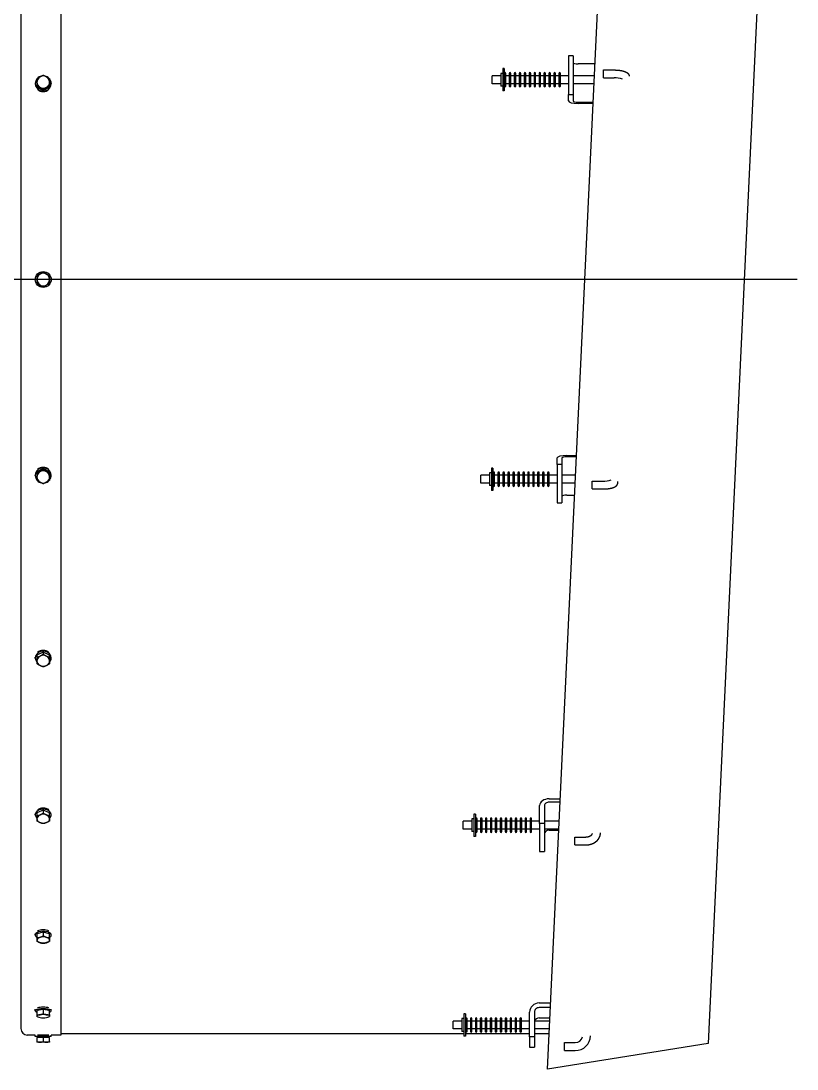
# Model space of a CAD drawing. Header units: millimetres. Extents: x -139278 to 641613, y -260926 to 217780.
# Drawn here: x 52816 to 53304, y 17061 to 17720 of the extents above; entities that cross this region are included whole.
import ezdxf

# ---------------------------------------------------------------- set-up
doc = ezdxf.new("R2010")
doc.units = ezdxf.units.MM

msp = doc.modelspace()

# ---------------------------------------------------------------- linework, layer by layer
for p, q in [((53147.181, 17060.812), (53194.002, 18053.634)), ((53293.371, 18037.895), (53248.046, 17076.787)), ((52841.049, 18032.716), (52841.049, 17082.216)), ((52816.049, 18028.716), (52816.049, 17086.216)), ((53160.289, 17698.043), (53160.289, 17673.895)), ((53163.289, 17698.043), (53160.289, 17698.043)), ((53163.289, 17698.043), (53163.289, 17673.895)), ((53119.008, 17690.159), (53119.008, 17684.944)), ((53119.899, 17690.159), (53119.008, 17690.159)), ((53119.899, 17690.159), (53119.899, 17684.944)), ((53177, 17693.126), (53166.289, 17693.126)), ((53182.315, 17684.246), (53182.315, 17689.246)), ((53182.315, 17689.246), (53189.022, 17689.246)), ((52826.049, 17683.771), (52826.049, 17681.631)), ((52826.049, 17681.631), (52826.049, 17679.305)), ((52834.049, 17683.771), (52834.049, 17681.631)), ((52834.049, 17681.631), (52834.049, 17679.305)), ((53112.254, 17683.769), (53112.254, 17685.622)), ((53117.671, 17685.622), (53112.254, 17685.622)), ((53112.254, 17680.622), (53112.254, 17683.769)), ((53117.671, 17687.122), (53117.671, 17684.158)), ((53119.008, 17687.122), (53117.671, 17687.122)), ((53117.671, 17684.158), (53117.671, 17679.122)), ((53119.008, 17684.944), (53119.008, 17676.086)), ((53119.933, 17685.622), (53119.899, 17685.622)), ((53119.899, 17684.944), (53119.899, 17676.086)), ((53119.933, 17687.122), (53119.933, 17679.122)), ((53120.933, 17679.122), (53120.933, 17687.122)), ((53123.052, 17685.622), (53120.933, 17685.622)), ((53123.052, 17687.122), (53123.052, 17679.122)), ((53124.052, 17679.122), (53124.052, 17687.122)), ((53126.17, 17685.622), (53124.052, 17685.622)), ((53126.17, 17687.122), (53126.17, 17679.122)), ((53127.17, 17679.122), (53127.17, 17687.122)), ((53129.289, 17685.622), (53127.17, 17685.622)), ((53129.289, 17687.122), (53129.289, 17679.122)), ((53130.289, 17679.122), (53130.289, 17687.122)), ((53132.407, 17685.622), (53130.289, 17685.622)), ((53132.407, 17687.122), (53132.407, 17679.122)), ((53133.407, 17679.122), (53133.407, 17687.122)), ((53135.526, 17685.622), (53133.407, 17685.622)), ((53135.526, 17687.122), (53135.526, 17679.122)), ((53136.526, 17679.122), (53136.526, 17687.122)), ((53138.644, 17685.622), (53136.526, 17685.622)), ((53138.644, 17687.122), (53138.644, 17679.122)), ((53139.644, 17679.122), (53139.644, 17687.122)), ((53141.763, 17685.622), (53139.644, 17685.622)), ((53141.763, 17687.122), (53141.763, 17679.122)), ((53142.763, 17679.122), (53142.763, 17687.122)), ((53144.882, 17685.622), (53142.763, 17685.622)), ((53144.882, 17687.122), (53144.882, 17679.122)), ((53145.882, 17679.122), (53145.882, 17687.122)), ((53148, 17685.622), (53145.882, 17685.622)), ((53148, 17687.122), (53148, 17679.122)), ((53149, 17679.122), (53149, 17687.122)), ((53151.119, 17685.622), (53149, 17685.622)), ((53151.119, 17687.122), (53151.119, 17679.122)), ((53152.119, 17679.122), (53152.119, 17687.122)), ((53154.237, 17685.622), (53152.119, 17685.622)), ((53154.237, 17687.122), (53154.237, 17679.122)), ((53155.237, 17679.122), (53155.237, 17687.122)), ((53160.289, 17685.622), (53155.237, 17685.622)), ((53176.647, 17685.622), (53163.289, 17685.622)), ((53182.315, 17684.246), (53189.022, 17684.246)), ((52825.049, 17680.725), (52825.049, 17680.469)), ((52826.049, 17678.621), (52826.049, 17679.305)), ((52826.049, 17678.621), (52830.049, 17676.392)), ((52830.049, 17676.392), (52834.049, 17678.621)), ((52830.049, 17676.392), (52830.049, 17677.076)), ((52834.049, 17678.621), (52834.049, 17679.305)), ((52835.049, 17680.725), (52835.049, 17680.469)), ((53117.671, 17680.622), (53112.254, 17680.622)), ((53119.008, 17679.122), (53117.671, 17679.122)), ((53119.899, 17676.086), (53119.008, 17676.086)), ((53119.933, 17680.622), (53119.899, 17680.622)), ((53123.052, 17680.622), (53120.933, 17680.622)), ((53126.17, 17680.622), (53124.052, 17680.622)), ((53129.289, 17680.622), (53127.17, 17680.622)), ((53132.407, 17680.622), (53130.289, 17680.622)), ((53135.526, 17680.622), (53133.407, 17680.622)), ((53138.644, 17680.622), (53136.526, 17680.622)), ((53141.763, 17680.622), (53139.644, 17680.622)), ((53144.882, 17680.622), (53142.763, 17680.622)), ((53148, 17680.622), (53145.882, 17680.622)), ((53151.119, 17680.622), (53149, 17680.622)), ((53154.237, 17680.622), (53152.119, 17680.622)), ((53160.289, 17680.622), (53155.237, 17680.622)), ((53176.411, 17680.622), (53163.289, 17680.622)), ((53160.289, 17669.754), (53160.289, 17673.895)), ((53160.289, 17673.895), (53163.289, 17673.895)), ((53163.289, 17673.895), (53163.289, 17669.754)), ((53166.289, 17668.978), (53175.862, 17668.978)), ((53175.825, 17668.201), (53166.289, 17668.201)), ((53303.993, 17557.466), (52473.729, 17557.466)), ((52826.049, 17559.777), (52830.049, 17562.086)), ((52826.049, 17559.777), (52826.049, 17557.466)), ((52826.049, 17557.466), (52826.049, 17555.154)), ((52830.049, 17562.086), (52834.049, 17559.777)), ((52834.049, 17559.777), (52834.049, 17557.466)), ((52834.049, 17557.466), (52834.049, 17555.154)), ((52826.049, 17555.154), (52830.049, 17552.846)), ((52830.049, 17552.846), (52834.049, 17555.154)), ((53153.197, 17441.036), (53153.197, 17445.177)), ((53156.197, 17445.177), (53156.197, 17441.036)), ((53159.197, 17446.73), (53165.381, 17446.73)), ((53165.344, 17445.954), (53159.197, 17445.954)), ((52830.049, 17438.54), (52826.049, 17436.31)), ((52830.049, 17438.54), (52830.049, 17437.856)), ((52834.049, 17436.31), (52830.049, 17438.54)), ((53111.916, 17438.846), (53111.916, 17429.988)), ((53112.807, 17438.846), (53111.916, 17438.846)), ((53112.807, 17438.846), (53112.807, 17429.988)), ((53153.197, 17441.036), (53153.197, 17416.888)), ((53156.197, 17441.036), (53153.197, 17441.036)), ((53156.197, 17441.036), (53156.197, 17416.888)), ((52825.049, 17434.206), (52825.049, 17434.462)), ((52826.049, 17436.31), (52826.049, 17435.626)), ((52826.049, 17435.626), (52826.049, 17433.301)), ((52826.049, 17433.301), (52826.049, 17431.16)), ((52834.049, 17435.626), (52834.049, 17436.31)), ((52834.049, 17435.626), (52834.049, 17433.301)), ((52834.049, 17433.301), (52834.049, 17431.16)), ((52835.049, 17434.206), (52835.049, 17434.462)), ((53105.162, 17431.162), (53105.162, 17434.309)), ((53110.579, 17434.309), (53105.162, 17434.309)), ((53105.162, 17429.309), (53105.162, 17431.162)), ((53110.579, 17435.809), (53110.579, 17430.774)), ((53111.916, 17435.809), (53110.579, 17435.809)), ((53112.841, 17434.309), (53112.807, 17434.309)), ((53112.841, 17435.809), (53112.841, 17427.809)), ((53113.841, 17427.809), (53113.841, 17435.809)), ((53115.96, 17434.309), (53113.841, 17434.309)), ((53115.96, 17435.809), (53115.96, 17427.809)), ((53116.96, 17427.809), (53116.96, 17435.809)), ((53119.078, 17434.309), (53116.96, 17434.309)), ((53119.078, 17435.809), (53119.078, 17427.809)), ((53120.078, 17427.809), (53120.078, 17435.809)), ((53122.197, 17434.309), (53120.078, 17434.309)), ((53122.197, 17435.809), (53122.197, 17427.809)), ((53123.197, 17427.809), (53123.197, 17435.809)), ((53125.315, 17434.309), (53123.197, 17434.309)), ((53125.315, 17435.809), (53125.315, 17427.809)), ((53126.315, 17427.809), (53126.315, 17435.809)), ((53128.434, 17434.309), (53126.315, 17434.309)), ((53128.434, 17435.809), (53128.434, 17427.809)), ((53129.434, 17427.809), (53129.434, 17435.809)), ((53131.552, 17434.309), (53129.434, 17434.309)), ((53131.552, 17435.809), (53131.552, 17427.809)), ((53132.552, 17427.809), (53132.552, 17435.809)), ((53134.671, 17434.309), (53132.552, 17434.309)), ((53134.671, 17435.809), (53134.671, 17427.809)), ((53135.671, 17427.809), (53135.671, 17435.809)), ((53137.79, 17434.309), (53135.671, 17434.309)), ((53137.79, 17435.809), (53137.79, 17427.809)), ((53138.79, 17427.809), (53138.79, 17435.809)), ((53140.908, 17434.309), (53138.79, 17434.309)), ((53140.908, 17435.809), (53140.908, 17427.809)), ((53141.908, 17427.809), (53141.908, 17435.809)), ((53144.027, 17434.309), (53141.908, 17434.309)), ((53144.027, 17435.809), (53144.027, 17427.809)), ((53145.027, 17427.809), (53145.027, 17435.809)), ((53147.145, 17434.309), (53145.027, 17434.309)), ((53147.145, 17435.809), (53147.145, 17427.809)), ((53148.145, 17427.809), (53148.145, 17435.809)), ((53153.197, 17434.309), (53148.145, 17434.309)), ((53164.795, 17434.309), (53156.197, 17434.309)), ((53110.579, 17429.309), (53105.162, 17429.309)), ((53110.579, 17430.774), (53110.579, 17427.809)), ((53111.916, 17427.809), (53110.579, 17427.809)), ((53111.916, 17429.988), (53111.916, 17424.772)), ((53112.807, 17424.772), (53111.916, 17424.772)), ((53112.807, 17429.988), (53112.807, 17424.772)), ((53112.841, 17429.309), (53112.807, 17429.309)), ((53115.96, 17429.309), (53113.841, 17429.309)), ((53119.078, 17429.309), (53116.96, 17429.309)), ((53122.197, 17429.309), (53120.078, 17429.309)), ((53125.315, 17429.309), (53123.197, 17429.309)), ((53128.434, 17429.309), (53126.315, 17429.309)), ((53131.552, 17429.309), (53129.434, 17429.309)), ((53134.671, 17429.309), (53132.552, 17429.309)), ((53137.79, 17429.309), (53135.671, 17429.309)), ((53140.908, 17429.309), (53138.79, 17429.309)), ((53144.027, 17429.309), (53141.908, 17429.309)), ((53147.145, 17429.309), (53145.027, 17429.309)), ((53153.197, 17429.309), (53148.145, 17429.309)), ((53164.559, 17429.309), (53156.197, 17429.309)), ((53175.223, 17425.686), (53175.223, 17430.686)), ((53175.223, 17430.686), (53181.93, 17430.686)), ((53175.223, 17425.686), (53181.93, 17425.686)), ((53159.197, 17421.806), (53164.205, 17421.806)), ((53153.197, 17416.888), (53156.197, 17416.888)), ((52825.049, 17319.347), (52825.049, 17319.841)), ((52830.049, 17323.098), (52826.049, 17321.099)), ((52826.049, 17321.099), (52826.049, 17319.778)), ((52826.049, 17319.778), (52826.049, 17317.597)), ((52830.049, 17323.098), (52830.049, 17321.777)), ((52834.049, 17321.099), (52830.049, 17323.098)), ((52834.049, 17319.778), (52834.049, 17321.099)), ((52834.049, 17319.778), (52834.049, 17317.597)), ((52835.049, 17319.347), (52835.049, 17319.841)), ((52826.049, 17317.597), (52826.049, 17315.774)), ((52834.049, 17317.597), (52834.049, 17315.774)), ((53148.165, 17230.782), (53155.197, 17230.782)), ((53155.097, 17228.661), (53148.165, 17228.661)), ((52825.049, 17220.715), (52825.049, 17221.413)), ((52830.049, 17223.628), (52826.049, 17221.996)), ((52826.049, 17221.996), (52826.049, 17220.128)), ((52826.049, 17220.128), (52826.049, 17218.24)), ((52830.049, 17223.628), (52830.049, 17221.76)), ((52834.049, 17221.996), (52830.049, 17223.628)), ((52834.049, 17220.128), (52834.049, 17221.996)), ((52834.049, 17220.128), (52834.049, 17218.24)), ((52835.049, 17220.715), (52835.049, 17221.413)), ((53100.884, 17221.202), (53100.884, 17209.19)), ((53101.775, 17221.202), (53100.884, 17221.202)), ((53101.775, 17221.202), (53101.775, 17209.19)), ((53142.165, 17215.226), (53142.165, 17226.54)), ((53145.165, 17226.54), (53145.165, 17215.226)), ((52826.049, 17218.24), (52826.049, 17216.859)), ((52834.049, 17218.24), (52834.049, 17216.859)), ((53099.547, 17216.665), (53094.13, 17216.665)), ((53094.13, 17212.398), (53094.13, 17216.665)), ((53099.547, 17218.165), (53099.547, 17211.337)), ((53100.884, 17218.165), (53099.547, 17218.165)), ((53101.809, 17216.665), (53101.775, 17216.665)), ((53101.809, 17218.165), (53101.809, 17210.165)), ((53102.809, 17210.165), (53102.809, 17218.165)), ((53104.928, 17216.665), (53102.809, 17216.665)), ((53104.928, 17218.165), (53104.928, 17210.165)), ((53105.928, 17210.165), (53105.928, 17218.165)), ((53108.046, 17216.665), (53105.928, 17216.665)), ((53108.046, 17218.165), (53108.046, 17210.165)), ((53109.046, 17210.165), (53109.046, 17218.165)), ((53111.165, 17216.665), (53109.046, 17216.665)), ((53111.165, 17218.165), (53111.165, 17210.165)), ((53112.165, 17210.165), (53112.165, 17218.165)), ((53114.283, 17216.665), (53112.165, 17216.665)), ((53114.283, 17218.165), (53114.283, 17210.165)), ((53115.283, 17210.165), (53115.283, 17218.165)), ((53117.402, 17216.665), (53115.283, 17216.665)), ((53117.402, 17218.165), (53117.402, 17210.165)), ((53118.402, 17210.165), (53118.402, 17218.165)), ((53120.52, 17216.665), (53118.402, 17216.665)), ((53120.52, 17218.165), (53120.52, 17210.165)), ((53121.52, 17210.165), (53121.52, 17218.165)), ((53123.639, 17216.665), (53121.52, 17216.665)), ((53123.639, 17218.165), (53123.639, 17210.165)), ((53124.639, 17210.165), (53124.639, 17218.165)), ((53126.757, 17216.665), (53124.639, 17216.665)), ((53126.757, 17218.165), (53126.757, 17210.165)), ((53127.757, 17210.165), (53127.757, 17218.165)), ((53129.876, 17216.665), (53127.757, 17216.665)), ((53129.876, 17218.165), (53129.876, 17210.165)), ((53130.876, 17210.165), (53130.876, 17218.165)), ((53132.994, 17216.665), (53130.876, 17216.665)), ((53132.994, 17218.165), (53132.994, 17210.165)), ((53133.994, 17210.165), (53133.994, 17218.165)), ((53136.113, 17216.665), (53133.994, 17216.665)), ((53136.113, 17218.165), (53136.113, 17210.165)), ((53137.113, 17210.165), (53137.113, 17218.165)), ((53142.165, 17216.665), (53137.113, 17216.665)), ((53142.165, 17215.226), (53142.165, 17197.548)), ((53145.165, 17215.226), (53142.165, 17215.226)), ((53154.531, 17216.665), (53145.165, 17216.665)), ((53145.165, 17215.226), (53145.165, 17197.548)), ((53094.13, 17211.665), (53094.13, 17212.398)), ((53099.547, 17211.665), (53094.13, 17211.665)), ((53099.547, 17211.337), (53099.547, 17210.165)), ((53100.884, 17210.165), (53099.547, 17210.165)), ((53100.884, 17209.19), (53100.884, 17207.129)), ((53101.775, 17207.129), (53100.884, 17207.129)), ((53101.809, 17211.665), (53101.775, 17211.665)), ((53101.775, 17209.19), (53101.775, 17207.129)), ((53104.928, 17211.665), (53102.809, 17211.665)), ((53108.046, 17211.665), (53105.928, 17211.665)), ((53111.165, 17211.665), (53109.046, 17211.665)), ((53114.283, 17211.665), (53112.165, 17211.665)), ((53117.402, 17211.665), (53115.283, 17211.665)), ((53120.52, 17211.665), (53118.402, 17211.665)), ((53123.639, 17211.665), (53121.52, 17211.665)), ((53126.757, 17211.665), (53124.639, 17211.665)), ((53129.876, 17211.665), (53127.757, 17211.665)), ((53132.994, 17211.665), (53130.876, 17211.665)), ((53136.113, 17211.665), (53133.994, 17211.665)), ((53142.165, 17211.665), (53137.113, 17211.665)), ((53154.295, 17211.665), (53145.165, 17211.665)), ((53148.165, 17210.983), (53154.263, 17210.983)), ((53164.191, 17201.766), (53164.191, 17206.766)), ((53164.191, 17206.766), (53170.898, 17206.766)), ((53164.191, 17201.766), (53170.898, 17201.766)), ((53142.165, 17197.548), (53145.165, 17197.548)), ((52825.049, 17145.032), (52825.049, 17145.887)), ((52830.049, 17146.909), (52826.049, 17145.755)), ((52826.049, 17145.755), (52826.049, 17143.467)), ((52826.049, 17143.467), (52826.049, 17142.001)), ((52826.049, 17142.001), (52826.049, 17141.155)), ((52830.049, 17146.909), (52830.049, 17144.621)), ((52834.049, 17145.755), (52830.049, 17146.909)), ((52834.049, 17143.467), (52834.049, 17145.755)), ((52834.049, 17143.467), (52834.049, 17142.001)), ((52834.049, 17142.001), (52834.049, 17141.155)), ((52835.049, 17145.032), (52835.049, 17145.887)), ((53141.861, 17102.369), (53149.141, 17102.369)), ((52825.049, 17097.456), (52825.049, 17098.409)), ((52830.049, 17098.169), (52826.049, 17097.571)), ((52826.049, 17097.571), (52826.049, 17095.019)), ((52826.049, 17095.019), (52826.049, 17094.075)), ((52830.049, 17098.169), (52830.049, 17095.617)), ((52834.049, 17097.571), (52830.049, 17098.169)), ((52834.049, 17095.019), (52834.049, 17097.571)), ((52834.049, 17095.019), (52834.049, 17094.075)), ((52835.049, 17097.456), (52835.049, 17098.409)), ((53095.47, 17095.545), (53094.579, 17095.545)), ((53094.579, 17095.545), (53094.579, 17081.712)), ((53095.47, 17095.545), (53095.47, 17081.712)), ((53135.861, 17081.119), (53135.861, 17096.574)), ((53138.861, 17096.574), (53138.861, 17081.119)), ((53149.004, 17099.471), (53141.861, 17099.471)), ((52826.049, 17094.075), (52826.049, 17093.82)), ((52826.506, 17093.595), (52826.049, 17093.82)), ((52833.592, 17093.595), (52834.049, 17093.82)), ((52834.049, 17094.075), (52834.049, 17093.82)), ((53087.826, 17086.094), (53087.826, 17091.009)), ((53093.243, 17091.009), (53087.826, 17091.009)), ((53094.579, 17092.509), (53093.243, 17092.509)), ((53093.243, 17092.509), (53093.243, 17084.645)), ((53095.505, 17091.009), (53095.47, 17091.009)), ((53095.505, 17092.509), (53095.505, 17084.509)), ((53096.505, 17084.509), (53096.505, 17092.509)), ((53098.624, 17091.009), (53096.505, 17091.009)), ((53098.624, 17092.509), (53098.624, 17084.509)), ((53099.624, 17084.509), (53099.624, 17092.509)), ((53101.742, 17091.009), (53099.624, 17091.009)), ((53101.742, 17092.509), (53101.742, 17084.509)), ((53102.742, 17084.509), (53102.742, 17092.509)), ((53104.861, 17091.009), (53102.742, 17091.009)), ((53104.861, 17092.509), (53104.861, 17084.509)), ((53105.861, 17084.509), (53105.861, 17092.509)), ((53107.979, 17091.009), (53105.861, 17091.009)), ((53107.979, 17092.509), (53107.979, 17084.509)), ((53108.979, 17084.509), (53108.979, 17092.509)), ((53111.098, 17091.009), (53108.979, 17091.009)), ((53111.098, 17092.509), (53111.098, 17084.509)), ((53112.098, 17084.509), (53112.098, 17092.509)), ((53114.216, 17091.009), (53112.098, 17091.009)), ((53114.216, 17092.509), (53114.216, 17084.509)), ((53115.216, 17084.509), (53115.216, 17092.509)), ((53117.335, 17091.009), (53115.216, 17091.009)), ((53117.335, 17092.509), (53117.335, 17084.509)), ((53118.335, 17084.509), (53118.335, 17092.509)), ((53120.453, 17091.009), (53118.335, 17091.009)), ((53120.453, 17092.509), (53120.453, 17084.509)), ((53121.453, 17084.509), (53121.453, 17092.509)), ((53123.572, 17091.009), (53121.453, 17091.009)), ((53123.572, 17092.509), (53123.572, 17084.509)), ((53124.572, 17084.509), (53124.572, 17092.509)), ((53126.69, 17091.009), (53124.572, 17091.009)), ((53126.69, 17092.509), (53126.69, 17084.509)), ((53127.69, 17084.509), (53127.69, 17092.509)), ((53129.809, 17091.009), (53127.69, 17091.009)), ((53129.809, 17092.509), (53129.809, 17084.509)), ((53130.809, 17084.509), (53130.809, 17092.509)), ((53135.861, 17091.009), (53130.809, 17091.009)), ((53148.605, 17091.009), (53138.861, 17091.009)), ((53141.861, 17093.001), (53148.699, 17093.001)), ((52825.049, 17082.216), (52820.049, 17082.216)), ((52825.049, 17081.229), (52825.049, 17082.216)), ((52826.478, 17082.229), (52833.62, 17082.229)), ((52835.049, 17081.229), (52835.049, 17082.216)), ((52841.049, 17082.216), (52835.049, 17082.216)), ((53094.579, 17082.966), (52841.049, 17082.966)), ((53087.826, 17086.009), (53087.826, 17086.094)), ((53093.243, 17086.009), (53087.826, 17086.009)), ((53093.243, 17084.645), (53093.243, 17084.509)), ((53094.579, 17084.509), (53093.243, 17084.509)), ((53094.579, 17081.712), (53094.579, 17081.472)), ((53095.505, 17086.009), (53095.47, 17086.009)), ((53135.861, 17082.966), (53095.47, 17082.966)), ((53095.47, 17081.712), (53095.47, 17081.472)), ((53098.624, 17086.009), (53096.505, 17086.009)), ((53101.742, 17086.009), (53099.624, 17086.009)), ((53104.861, 17086.009), (53102.742, 17086.009)), ((53107.979, 17086.009), (53105.861, 17086.009)), ((53111.098, 17086.009), (53108.979, 17086.009)), ((53114.216, 17086.009), (53112.098, 17086.009)), ((53117.335, 17086.009), (53115.216, 17086.009)), ((53120.453, 17086.009), (53118.335, 17086.009)), ((53123.572, 17086.009), (53121.453, 17086.009)), ((53126.69, 17086.009), (53124.572, 17086.009)), ((53129.809, 17086.009), (53127.69, 17086.009)), ((53135.861, 17086.009), (53130.809, 17086.009)), ((53148.37, 17086.009), (53138.861, 17086.009)), ((53148.226, 17082.966), (53138.861, 17082.966)), ((52835.049, 17081.229), (52825.049, 17081.229)), ((52830.049, 17080.729), (52826.049, 17080.729)), ((52826.049, 17080.729), (52826.049, 17078.087)), ((52826.049, 17078.087), (52826.049, 17077.729)), ((52834.049, 17077.729), (52826.049, 17077.729)), ((52826.699, 17080.729), (52826.699, 17081.229)), ((52830.049, 17080.729), (52830.049, 17078.087)), ((52834.049, 17080.729), (52830.049, 17080.729)), ((52833.399, 17080.729), (52833.399, 17081.229)), ((52834.049, 17078.087), (52834.049, 17080.729)), ((52834.049, 17078.087), (52834.049, 17077.729)), ((53095.47, 17081.472), (53094.579, 17081.472)), ((53135.861, 17081.119), (53135.861, 17074.648)), ((53138.861, 17081.119), (53135.861, 17081.119)), ((53138.861, 17081.119), (53138.861, 17074.648)), ((53248.046, 17076.787), (53147.181, 17060.812)), ((53157.886, 17072.486), (53157.886, 17077.486)), ((53157.886, 17077.486), (53164.593, 17077.486)), ((53135.861, 17074.648), (53138.861, 17074.648)), ((53157.886, 17072.486), (53164.593, 17072.486))]:
    msp.add_line(p, q)
msp.add_circle((52830.049, 17557.466), 5)
for centre, radius, start, end in [((53120.433, 17687.122), 0.5, 0, 180), ((53123.552, 17687.122), 0.5, 0, 180), ((53126.67, 17687.122), 0.5, 0, 180), ((53129.789, 17687.122), 0.5, 0, 180), ((53132.907, 17687.122), 0.5, 0, 180), ((53136.026, 17687.122), 0.5, 0, 180), ((53139.144, 17687.122), 0.5, 0, 180), ((53142.263, 17687.122), 0.5, 0, 180), ((53145.382, 17687.122), 0.5, 0, 180), ((53148.5, 17687.122), 0.5, 0, 180), ((53151.619, 17687.122), 0.5, 0, 180), ((53154.737, 17687.122), 0.5, 0, 180), ((53189.724, 17670.859), 13.405, 70.658307, 93.001616), ((53120.433, 17679.122), 0.5, 180, 0), ((53123.552, 17679.122), 0.5, 180, 0), ((53126.67, 17679.122), 0.5, 180, 0), ((53129.789, 17679.122), 0.5, 180, 0), ((53132.907, 17679.122), 0.5, 180, 0), ((53136.026, 17679.122), 0.5, 180, 0), ((53139.144, 17679.122), 0.5, 180, 0), ((53142.263, 17679.122), 0.5, 180, 0), ((53145.382, 17679.122), 0.5, 180, 0), ((53148.5, 17679.122), 0.5, 180, 0), ((53151.619, 17679.122), 0.5, 180, 0), ((53154.737, 17679.122), 0.5, 180, 0), ((52830.049, 17557.466), 4, 0, 180), ((52830.049, 17557.466), 4, 180, 0), ((53113.341, 17435.809), 0.5, 360, 180), ((53116.46, 17435.809), 0.5, 360, 180), ((53119.578, 17435.809), 0.5, 360, 180), ((53122.697, 17435.809), 0.5, 360, 180), ((53125.815, 17435.809), 0.5, 360, 180), ((53128.934, 17435.809), 0.5, 360, 180), ((53132.052, 17435.809), 0.5, 360, 180), ((53135.171, 17435.809), 0.5, 360, 180), ((53138.29, 17435.809), 0.5, 360, 180), ((53141.408, 17435.809), 0.5, 360, 180), ((53144.527, 17435.809), 0.5, 360, 180), ((53147.645, 17435.809), 0.5, 360, 180), ((53182.632, 17444.073), 13.405, 266.998384, 289.341692), ((53113.341, 17427.809), 0.5, 180, 360), ((53116.46, 17427.809), 0.5, 180, 360), ((53119.578, 17427.809), 0.5, 180, 360), ((53122.697, 17427.809), 0.5, 180, 360), ((53125.815, 17427.809), 0.5, 180, 360), ((53128.934, 17427.809), 0.5, 180, 360), ((53132.052, 17427.809), 0.5, 180, 360), ((53135.171, 17427.809), 0.5, 180, 360), ((53138.29, 17427.809), 0.5, 180, 360), ((53141.408, 17427.809), 0.5, 180, 360), ((53144.527, 17427.809), 0.5, 180, 360), ((53147.645, 17427.809), 0.5, 180, 360), ((53102.309, 17218.165), 0.5, 0, 180), ((53105.428, 17218.165), 0.5, 0, 180), ((53108.546, 17218.165), 0.5, 0, 180), ((53111.665, 17218.165), 0.5, 0, 180), ((53114.783, 17218.165), 0.5, 0, 180), ((53117.902, 17218.165), 0.5, 0, 180), ((53121.02, 17218.165), 0.5, 0, 180), ((53124.139, 17218.165), 0.5, 0, 180), ((53127.257, 17218.165), 0.5, 0, 180), ((53130.376, 17218.165), 0.5, 0, 180), ((53133.494, 17218.165), 0.5, 0, 180), ((53136.613, 17218.165), 0.5, 0, 180), ((53102.309, 17210.165), 0.5, 180, 0), ((53105.428, 17210.165), 0.5, 180, 0), ((53108.546, 17210.165), 0.5, 180, 0), ((53111.665, 17210.165), 0.5, 180, 0), ((53114.783, 17210.165), 0.5, 180, 0), ((53117.902, 17210.165), 0.5, 180, 0), ((53121.02, 17210.165), 0.5, 180, 0), ((53124.139, 17210.165), 0.5, 180, 0), ((53127.257, 17210.165), 0.5, 180, 0), ((53130.376, 17210.165), 0.5, 180, 0), ((53133.494, 17210.165), 0.5, 180, 0), ((53136.613, 17210.165), 0.5, 180, 0), ((53096.005, 17092.509), 0.5, 0, 180), ((53099.124, 17092.509), 0.5, 0, 180), ((53102.242, 17092.509), 0.5, 0, 180), ((53105.361, 17092.509), 0.5, 0, 180), ((53108.479, 17092.509), 0.5, 0, 180), ((53111.598, 17092.509), 0.5, 0, 180), ((53114.716, 17092.509), 0.5, 0, 180), ((53117.835, 17092.509), 0.5, 0, 180), ((53120.953, 17092.509), 0.5, 0, 180), ((53124.072, 17092.509), 0.5, 0, 180), ((53127.19, 17092.509), 0.5, 0, 180), ((53130.309, 17092.509), 0.5, 0, 180), ((52820.049, 17086.216), 4, 180, 270), ((53096.005, 17084.509), 0.5, 180, 0), ((53099.124, 17084.509), 0.5, 180, 0), ((53102.242, 17084.509), 0.5, 180, 0), ((53105.361, 17084.509), 0.5, 180, 0), ((53108.479, 17084.509), 0.5, 180, 0), ((53111.598, 17084.509), 0.5, 180, 0), ((53114.716, 17084.509), 0.5, 180, 0), ((53117.835, 17084.509), 0.5, 180, 0), ((53120.953, 17084.509), 0.5, 180, 0), ((53124.072, 17084.509), 0.5, 180, 0), ((53127.19, 17084.509), 0.5, 180, 0), ((53130.309, 17084.509), 0.5, 180, 0), ((53164.711, 17081.868), 9.383, 269.282422, 359.21241), ((53164.68, 17081.926), 4.441, 268.886371, 347.885026)]:
    msp.add_arc(centre, radius, start, end)
for centre, major_axis, ratio, start_param, end_param in [((53166.289, 17693.902), (-3, 0), 0.258819, 0, 1.5707963), ((52830.049, 17680.725), (-5, 0), 0.9659258, 5.6396842, 9.424778), ((52830.049, 17681.631), (-4, 0), 0.9659258, 3.1415927, 6.2831853), ((52830.049, 17681.631), (-4, 0), 0.9659258, 0, 3.1415927), ((52830.049, 17680.725), (-5, 0), 0.9659258, 4.9512033, 5.552722), ((52830.049, 17680.725), (-5, 0), 0.9659258, 3.872056, 4.4735747), ((52830.049, 17680.725), (-5, 0), 0.9659258, 3.1415927, 3.7850938), ((52830.049, 17680.466), (5, 0), 0.9659258, 3.9169902, 5.5077878), ((53166.289, 17669.754), (-6, 0), 0.258819, 0, 1.5707963), ((53166.289, 17669.754), (3, 0), 0.258819, 3.1415927, 4.712389), ((53159.197, 17445.177), (-6, 0), 0.258819, 4.712389, 6.2831853), ((53159.197, 17445.177), (3, 0), 0.258819, 1.5707963, 3.1415926), ((52830.049, 17434.206), (-5, 0), 0.9659258, 3.1415927, 6.9266864), ((52830.049, 17434.465), (5, 0), 0.9659258, 0.7753975, 2.3661952), ((52830.049, 17433.301), (-4, 0), 0.9659258, 3.1415927, 6.2831853), ((52830.049, 17433.301), (-4, 0), 0.9659258, 0, 3.1415927), ((52830.049, 17434.206), (-5, 0), 0.9659258, 2.4980915, 3.1415927), ((52830.049, 17434.206), (-5, 0), 0.9659258, 0.7304633, 1.3319821), ((52830.049, 17434.206), (-5, 0), 0.9659258, 1.8096106, 2.4111293), ((53159.197, 17421.029), (-3, 0), 0.258819, 4.712389, 6.2831853), ((52830.049, 17319.347), (-5, 0), 0.8660254, 3.1415927, 6.9266864), ((52830.049, 17317.597), (-4, 0), 0.8660254, 3.1415927, 6.2831853), ((52830.049, 17319.847), (5, 0), 0.8660254, 0.7753975, 2.3661952), ((52830.049, 17319.347), (-5, 0), 0.8660254, 2.4980915, 3.1415927), ((52830.049, 17317.597), (-4, 0), 0.8660254, 0, 3.1415927), ((53148.165, 17226.54), (-6, 0), 0.7071068, 4.712389, 6.2831853), ((53148.165, 17226.54), (3, 0), 0.7071068, 1.5707963, 3.1415927), ((52830.049, 17220.715), (-5, 0), 0.7071068, 3.1415927, 6.9266864), ((52830.049, 17218.24), (-4, 0), 0.7071068, 3.1415927, 6.2831853), ((52830.049, 17221.422), (5, 0), 0.7071068, 0.7753975, 2.3661952), ((52830.049, 17220.715), (-5, 0), 0.7071068, 2.4980915, 3.1415927), ((52830.049, 17218.24), (-4, 0), 0.7071068, 0, 3.1415927), ((53148.165, 17208.862), (-3, 0), 0.7071068, 4.712389, 6.2831853), ((52830.049, 17145.032), (-5, 0), 0.5, 3.1415927, 6.9266864), ((52830.049, 17145.898), (5, 0), 0.5, 0.7753975, 2.3661952), ((52830.049, 17142.001), (-4, 0), 0.5, 3.1415927, 6.2831853), ((52830.049, 17142.001), (-4, 0), 0.5, 0, 3.1415927), ((52830.049, 17145.032), (-3.35, 0), 0.5, 4.9926144, 5.4789122), ((52830.049, 17145.032), (-3.35, 0), 0.5, 3.9458657, 4.4321636), ((52830.049, 17145.032), (-5, 0), 0.5, 2.4980915, 3.1415927), ((53141.861, 17096.574), (-6, 0), 0.9659258, 4.712389, 6.2831853), ((52830.049, 17097.456), (-5, 0), 0.258819, 3.1415927, 6.9266864), ((52830.049, 17094.075), (-4, 0), 0.258819, 3.1415927, 6.2831853), ((52830.049, 17098.422), (5, 0), 0.258819, 0.7753975, 2.3661952), ((52830.049, 17097.456), (-3.35, 0), 0.258819, 3.4106121, 6.0141658), ((52830.049, 17097.456), (-5, 0), 0.258819, 2.4980915, 3.1415927), ((53141.861, 17096.574), (3, 0), 0.9659258, 1.5707963, 3.1415927), ((52830.049, 17094.075), (-4, 0), 0.258819, 0, 3.1415927), ((53141.861, 17090.103), (-3, 0), 0.9659258, 4.712389, 5.9653422)]:
    msp.add_ellipse(centre, major_axis=major_axis, ratio=ratio, start_param=start_param, end_param=end_param)
for points, knots in [([(53189.022, 17689.246), (53189.226, 17689.245), (53189.43, 17689.243), (53189.634, 17689.239), (53189.838, 17689.234), (53190.041, 17689.228), (53190.244, 17689.22), (53190.446, 17689.211), (53190.647, 17689.201), (53190.847, 17689.189), (53191.046, 17689.175), (53191.245, 17689.16), (53191.442, 17689.144), (53191.638, 17689.127), (53191.823, 17689.109), (53192.006, 17689.089), (53192.188, 17689.069), (53192.369, 17689.047), (53192.548, 17689.024), (53192.726, 17689), (53192.902, 17688.974), (53193.076, 17688.947), (53193.248, 17688.919), (53193.419, 17688.889), (53193.588, 17688.859), (53193.755, 17688.827), (53193.92, 17688.793), (53194.082, 17688.758), (53194.262, 17688.718), (53194.439, 17688.675), (53194.614, 17688.631), (53194.786, 17688.585), (53194.956, 17688.537), (53195.124, 17688.487), (53195.289, 17688.434), (53195.452, 17688.379), (53195.613, 17688.322), (53195.773, 17688.261), (53195.93, 17688.198), (53196.086, 17688.13), (53196.241, 17688.059), (53196.394, 17687.984), (53196.545, 17687.904), (53196.696, 17687.819), (53196.847, 17687.727), (53196.997, 17687.627), (53197.148, 17687.518), (53197.3, 17687.398), (53197.451, 17687.266), (53197.603, 17687.119), (53197.682, 17687.034), (53197.761, 17686.945), (53197.839, 17686.849), (53197.916, 17686.748), (53197.992, 17686.641), (53198.065, 17686.527), (53198.126, 17686.424), (53198.184, 17686.316), (53198.24, 17686.202), (53198.292, 17686.084), (53198.34, 17685.96), (53198.383, 17685.832), (53198.422, 17685.7), (53198.454, 17685.563), (53198.481, 17685.424), (53198.486, 17685.391)], [0, 0, 0.0267182, 0.0534364, 0.0801546, 0.1068728, 0.1335909, 0.1603091, 0.1870273, 0.2137455, 0.2404637, 0.2671819, 0.2939001, 0.3206183, 0.3473365, 0.3727368, 0.3981371, 0.4235375, 0.4489378, 0.4743381, 0.4997385, 0.5251388, 0.5505392, 0.5759395, 0.6013398, 0.6267402, 0.6521405, 0.6775409, 0.7029412, 0.7313147, 0.7596882, 0.7880616, 0.8164351, 0.8448086, 0.8731821, 0.9015556, 0.9299291, 0.9583026, 0.986676, 1.0150495, 1.043423, 1.0717965, 1.10017, 1.1281896, 1.1562092, 1.1842289, 1.2122485, 1.2402681, 1.2682878, 1.2963074, 1.324327, 1.339122, 1.3539171, 1.3687121, 1.3835071, 1.3983022, 1.4130972, 1.4258249, 1.4385526, 1.4512803, 1.464008, 1.4767357, 1.4894634, 1.5021911, 1.5149187, 1.5276464, 1.5305992, 1.5305992]), ([(53181.93, 17425.686), (53182.134, 17425.686), (53182.338, 17425.688), (53182.542, 17425.692), (53182.746, 17425.697), (53182.949, 17425.703), (53183.152, 17425.711), (53183.354, 17425.72), (53183.555, 17425.731), (53183.755, 17425.743), (53183.954, 17425.756), (53184.153, 17425.771), (53184.35, 17425.787), (53184.546, 17425.805), (53184.731, 17425.823), (53184.914, 17425.842), (53185.096, 17425.863), (53185.277, 17425.884), (53185.456, 17425.907), (53185.634, 17425.932), (53185.81, 17425.957), (53185.984, 17425.984), (53186.156, 17426.012), (53186.327, 17426.042), (53186.496, 17426.073), (53186.663, 17426.105), (53186.827, 17426.138), (53186.99, 17426.173), (53187.17, 17426.214), (53187.347, 17426.256), (53187.522, 17426.3), (53187.694, 17426.346), (53187.864, 17426.394), (53188.032, 17426.445), (53188.197, 17426.497), (53188.36, 17426.552), (53188.521, 17426.61), (53188.68, 17426.67), (53188.838, 17426.734), (53188.994, 17426.801), (53189.149, 17426.872), (53189.302, 17426.948), (53189.453, 17427.027), (53189.604, 17427.113), (53189.755, 17427.205), (53189.905, 17427.304), (53190.056, 17427.413), (53190.208, 17427.533), (53190.359, 17427.666), (53190.511, 17427.813), (53190.59, 17427.897), (53190.669, 17427.987), (53190.747, 17428.082), (53190.824, 17428.183), (53190.9, 17428.29), (53190.973, 17428.404), (53191.034, 17428.507), (53191.092, 17428.616), (53191.147, 17428.729), (53191.2, 17428.848), (53191.248, 17428.971), (53191.291, 17429.099), (53191.329, 17429.232), (53191.362, 17429.368), (53191.389, 17429.508), (53191.409, 17429.65), (53191.421, 17429.773), (53191.428, 17429.896), (53191.43, 17430.02), (53191.426, 17430.144), (53191.417, 17430.267), (53191.408, 17430.349)], [0, 0, 0.0267182, 0.0534364, 0.0801546, 0.1068728, 0.1335909, 0.1603091, 0.1870273, 0.2137455, 0.2404637, 0.2671819, 0.2939001, 0.3206183, 0.3473365, 0.3727368, 0.3981371, 0.4235375, 0.4489378, 0.4743381, 0.4997385, 0.5251388, 0.5505392, 0.5759395, 0.6013398, 0.6267402, 0.6521405, 0.6775409, 0.7029412, 0.7313147, 0.7596882, 0.7880616, 0.8164351, 0.8448086, 0.8731821, 0.9015556, 0.9299291, 0.9583026, 0.986676, 1.0150495, 1.043423, 1.0717965, 1.10017, 1.1281896, 1.1562092, 1.1842289, 1.2122485, 1.2402681, 1.2682878, 1.2963074, 1.324327, 1.339122, 1.3539171, 1.3687121, 1.3835071, 1.3983022, 1.4130972, 1.4258249, 1.4385526, 1.4512803, 1.464008, 1.4767357, 1.4894634, 1.5021911, 1.5149188, 1.5276465, 1.5403741, 1.5511846, 1.5619951, 1.5728056, 1.5836161, 1.5944266, 1.6016404, 1.6016404]), ([(53170.898, 17201.766), (53171.119, 17201.768), (53171.34, 17201.774), (53171.562, 17201.784), (53171.782, 17201.797), (53172.003, 17201.815), (53172.223, 17201.837), (53172.442, 17201.863), (53172.661, 17201.892), (53172.879, 17201.926), (53173.096, 17201.964), (53173.312, 17202.005), (53173.527, 17202.051), (53173.741, 17202.1), (53173.953, 17202.153), (53174.164, 17202.21), (53174.373, 17202.271), (53174.581, 17202.336), (53174.787, 17202.405), (53174.991, 17202.478), (53175.194, 17202.555), (53175.394, 17202.636), (53175.592, 17202.72), (53175.789, 17202.809), (53175.983, 17202.901), (53176.174, 17202.998), (53176.363, 17203.098), (53176.55, 17203.202), (53176.734, 17203.31), (53176.91, 17203.419), (53177.083, 17203.532), (53177.254, 17203.649), (53177.422, 17203.769), (53177.586, 17203.893), (53177.748, 17204.02), (53177.906, 17204.152), (53178.06, 17204.287), (53178.211, 17204.426), (53178.359, 17204.568), (53178.503, 17204.715), (53178.642, 17204.865), (53178.778, 17205.018), (53178.909, 17205.176), (53179.024, 17205.321), (53179.135, 17205.468), (53179.242, 17205.619), (53179.345, 17205.773), (53179.444, 17205.929), (53179.539, 17206.088), (53179.63, 17206.25), (53179.716, 17206.414), (53179.798, 17206.581), (53179.875, 17206.75), (53179.947, 17206.921), (53180.014, 17207.095), (53180.076, 17207.27), (53180.133, 17207.448), (53180.182, 17207.618), (53180.226, 17207.789), (53180.265, 17207.961), (53180.3, 17208.135), (53180.329, 17208.31), (53180.353, 17208.485), (53180.372, 17208.661), (53180.386, 17208.838), (53180.394, 17209.015), (53180.398, 17209.193), (53180.396, 17209.303)], [0, 0, 0.0252615, 0.0505229, 0.0757844, 0.1010458, 0.1263073, 0.1515687, 0.1768302, 0.2020916, 0.2273531, 0.2526146, 0.277876, 0.3031375, 0.3283989, 0.3536604, 0.3788663, 0.4040723, 0.4292782, 0.4544842, 0.4796902, 0.5048961, 0.5301021, 0.555308, 0.580514, 0.6057199, 0.6309259, 0.6561319, 0.6813378, 0.7065438, 0.7310524, 0.7555611, 0.7800698, 0.8045784, 0.8290871, 0.8535958, 0.8781044, 0.9026131, 0.9271218, 0.9516304, 0.9761391, 1.0006478, 1.0251564, 1.0496651, 1.0717635, 1.0938619, 1.1159603, 1.1380587, 1.1601572, 1.1822556, 1.204354, 1.2264524, 1.2485508, 1.2706492, 1.2927476, 1.314846, 1.3369444, 1.3590428, 1.3799474, 1.400852, 1.4217566, 1.4426611, 1.4635657, 1.4844703, 1.5053749, 1.5262795, 1.547184, 1.5680886, 1.581125, 1.581125]), ([(53170.898, 17206.766), (53171.039, 17206.767), (53171.181, 17206.771), (53171.322, 17206.778), (53171.463, 17206.788), (53171.603, 17206.8), (53171.742, 17206.814), (53171.881, 17206.832), (53172.018, 17206.852), (53172.154, 17206.874), (53172.289, 17206.9), (53172.422, 17206.927), (53172.552, 17206.957), (53172.681, 17206.989), (53172.808, 17207.023), (53172.933, 17207.06), (53173.056, 17207.098), (53173.176, 17207.139), (53173.294, 17207.181), (53173.409, 17207.226), (53173.521, 17207.272), (53173.63, 17207.319), (53173.735, 17207.368), (53173.838, 17207.419), (53173.937, 17207.47), (53174.033, 17207.523), (53174.126, 17207.577), (53174.216, 17207.632), (53174.302, 17207.687), (53174.385, 17207.744), (53174.465, 17207.801), (53174.541, 17207.859), (53174.614, 17207.917), (53174.683, 17207.975), (53174.749, 17208.033), (53174.811, 17208.092), (53174.869, 17208.15), (53174.924, 17208.207), (53174.975, 17208.265), (53175.023, 17208.321), (53175.067, 17208.377), (53175.112, 17208.438), (53175.153, 17208.498), (53175.191, 17208.557), (53175.224, 17208.614), (53175.254, 17208.67), (53175.281, 17208.724), (53175.304, 17208.777), (53175.324, 17208.828), (53175.341, 17208.877), (53175.356, 17208.925), (53175.371, 17208.985), (53175.372, 17208.991)], [0, 0, 0.027094, 0.054188, 0.0812819, 0.1083759, 0.1354699, 0.1625639, 0.1896579, 0.2167519, 0.2438458, 0.2709398, 0.2978607, 0.3247816, 0.3517025, 0.3786234, 0.4055443, 0.4324652, 0.4593861, 0.486307, 0.5132279, 0.5401488, 0.5667187, 0.5932886, 0.6198584, 0.6464283, 0.6729982, 0.699568, 0.7261379, 0.7527078, 0.7792776, 0.8058475, 0.8326194, 0.8593913, 0.8861632, 0.9129351, 0.939707, 0.9664789, 0.9932508, 1.0200227, 1.0467946, 1.0735665, 1.1035302, 1.133494, 1.1634577, 1.1934214, 1.2233851, 1.2533488, 1.2833125, 1.3132762, 1.3432399, 1.3732036, 1.4117369, 1.4157833, 1.4157833])]:
    msp.add_open_spline(points, degree=1, knots=knots)
for points in [[(52826.049, 17683.771), (52828.049, 17685.058), (52830.049, 17686.001)], [(52830.049, 17686.001), (52832.049, 17685.058), (52834.049, 17683.771)], [(52830.049, 17677.076), (52828.049, 17678.363), (52826.049, 17679.305)], [(52834.049, 17679.305), (52832.049, 17678.363), (52830.049, 17677.076)], [(52826.049, 17435.626), (52828.049, 17436.569), (52830.049, 17437.856)], [(52830.049, 17437.856), (52832.049, 17436.569), (52834.049, 17435.626)], [(52830.049, 17428.931), (52828.049, 17429.873), (52826.049, 17431.16)], [(52834.049, 17431.16), (52832.049, 17429.873), (52830.049, 17428.931)], [(52826.049, 17319.778), (52828.049, 17320.445), (52830.049, 17321.777)], [(52830.049, 17321.777), (52832.049, 17320.445), (52834.049, 17319.778)], [(52830.049, 17313.775), (52828.049, 17314.441), (52826.049, 17315.774)], [(52834.049, 17315.774), (52832.049, 17314.441), (52830.049, 17313.775)], [(52826.049, 17220.128), (52828.049, 17220.473), (52830.049, 17221.76)], [(52830.049, 17221.76), (52832.049, 17220.473), (52834.049, 17220.128)], [(52830.049, 17215.227), (52828.049, 17215.572), (52826.049, 17216.859)], [(52834.049, 17216.859), (52832.049, 17215.572), (52830.049, 17215.227)], [(52826.049, 17143.467), (52828.049, 17143.467), (52830.049, 17144.621)], [(52830.049, 17140.001), (52828.049, 17140.001), (52826.049, 17141.155)], [(52830.049, 17144.621), (52832.049, 17143.467), (52834.049, 17143.467)], [(52834.049, 17141.155), (52832.049, 17140.001), (52830.049, 17140.001)], [(52826.049, 17095.019), (52828.049, 17094.674), (52830.049, 17095.617)], [(52830.049, 17095.617), (52832.049, 17094.674), (52834.049, 17095.019)], [(52826.049, 17078.087), (52828.049, 17077.42), (52830.049, 17078.087)], [(52830.049, 17078.087), (52832.049, 17077.42), (52834.049, 17078.087)]]:
    msp.add_rational_spline(points, [0.866137607336, 1, 0.866137607336], degree=2)

doc.saveas('drawing.dxf')
